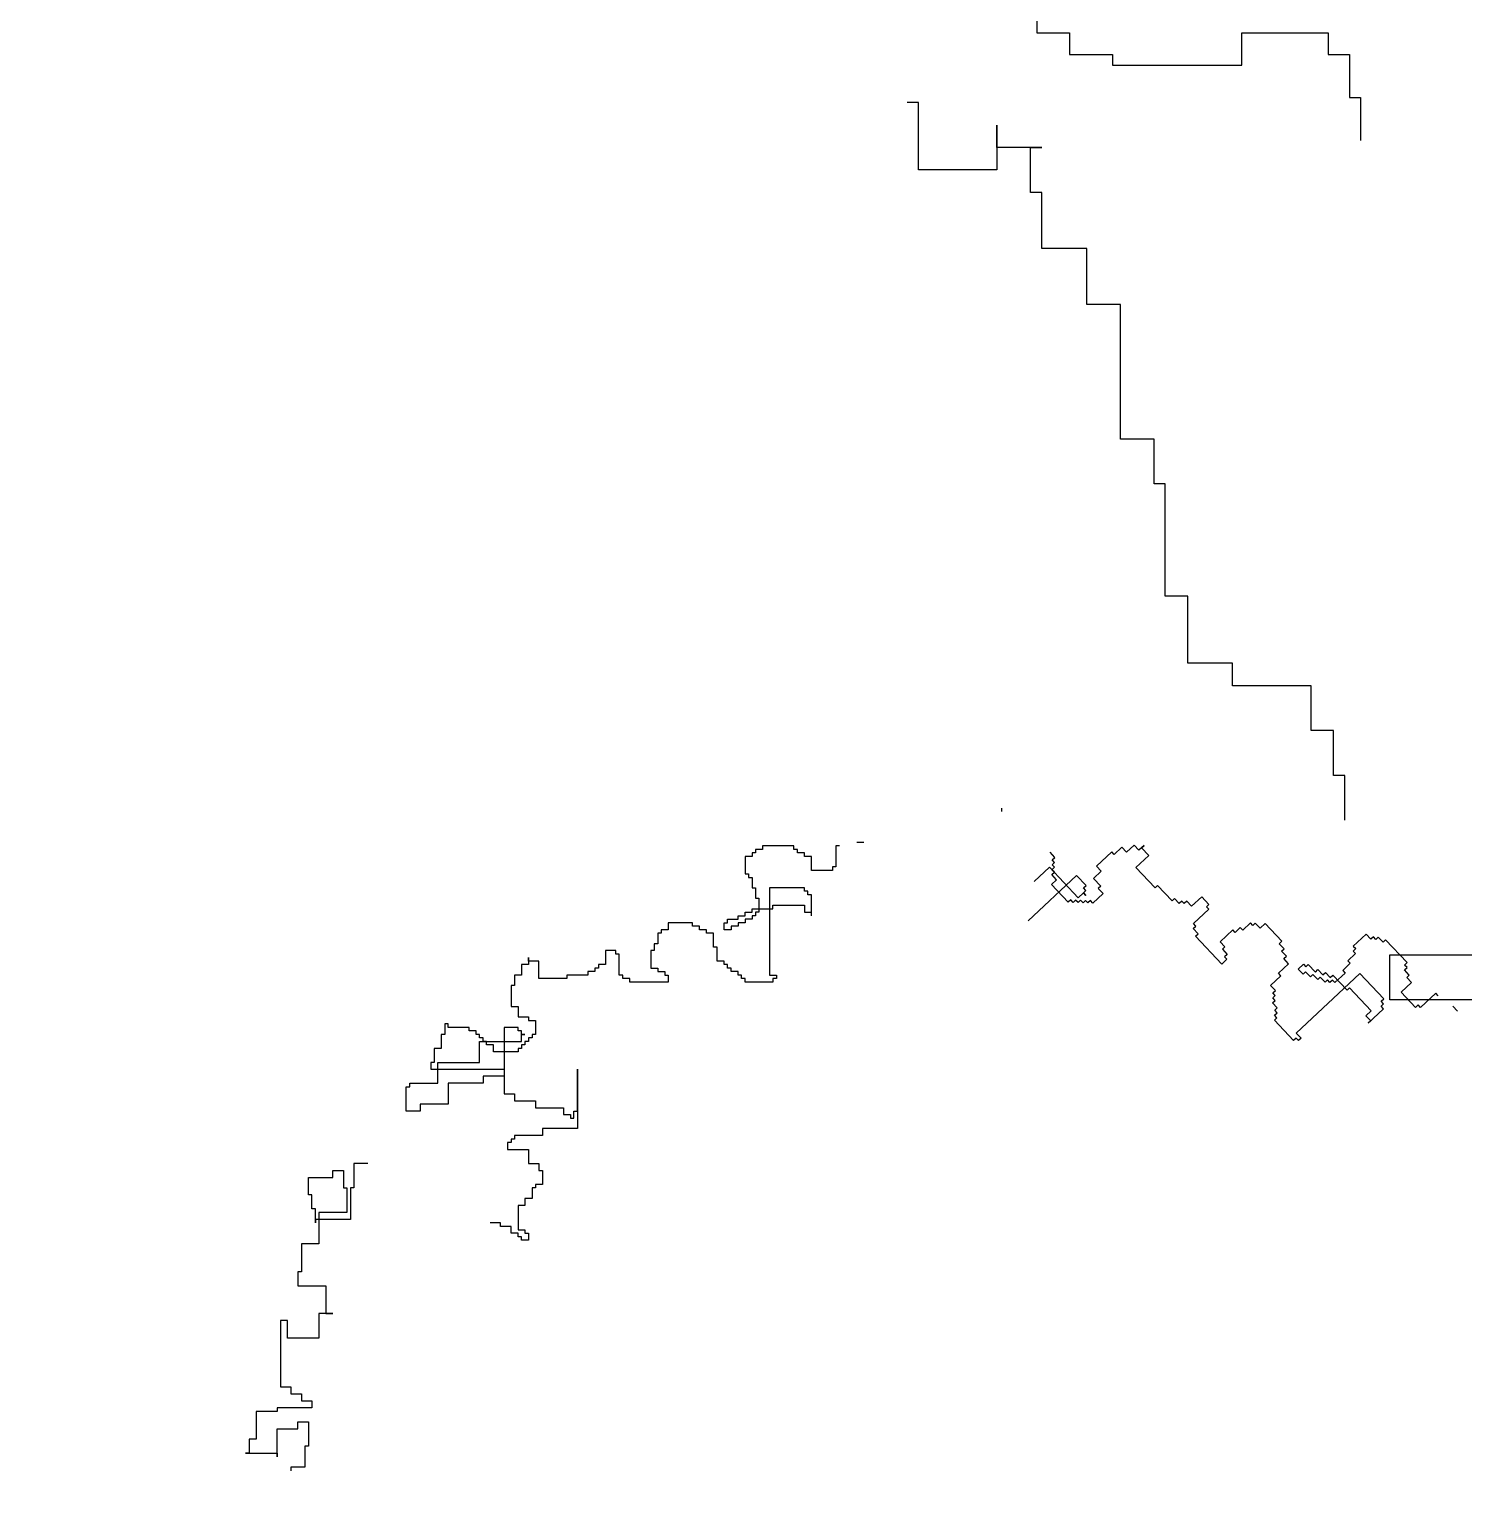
# Model space of a CAD drawing. Header units: millimetres. Extents: x 71641 to 191108, y -23091 to 29972.
# Drawn here: x 90602.9 to 90821.7, y -3791.8 to -3567.9 of the extents above; entities that cross this region are included whole.
import ezdxf

# ---------------------------------------------------------------- set-up
doc = ezdxf.new("R2010")
doc.units = ezdxf.units.MM
doc.layers.add('1', color=1, linetype='Continuous')
doc.styles.add('30', font='SimSun.ttf', dxfattribs={"height": 75})
doc.dimstyles.new('30', dxfattribs={"dimscale": 0, "dimtxt": 90, "dimasz": 20, "dimexe": 20, "dimexo": 20, "dimgap": 10, "dimtad": 1, "dimdec": 0, "dimzin": 0, "dimdsep": 46, "dimtxsty": '30', "dimblk": 'ARCHTICK', "dimcen": 20, "dimdle": 10, "dimclrd": 8, "dimclre": 8, "dimclrt": 2, "dimadec": 0, "dimazin": 0, "dimtfac": 1, "dimtdec": 0, "dimtmove": 2, "dimatfit": 3, "dimldrblk": 'DOT', "dimfxl": 0, "dimtolj": 2, "dimtzin": 0, "dimlwd": -1, "dimarcsym": 0})

# ---------------------------------------------------------------- blocks, each defined once
blk = doc.blocks.new('erhte')
at = {"layer": '1', "color": 110}
for p, q in [((108717.84, -5518.28), (108717.84, -5521.57)), ((108717.84, -5521.57), (108722.78, -5521.57)), ((108722.78, -5521.57), (108722.78, -5524.85)), ((108749.09, -5526.5), (108749.09, -5521.57)), ((108749.09, -5521.57), (108762.24, -5521.57)), ((108762.24, -5521.57), (108762.24, -5524.85)), ((108722.78, -5524.85), (108729.35, -5524.85)), ((108729.35, -5524.85), (108729.35, -5526.5)), ((108729.35, -5526.5), (108749.09, -5526.5)), ((108762.24, -5524.85), (108765.53, -5524.85)), ((108765.53, -5524.85), (108765.53, -5531.43)), ((108699.74, -5532.2), (108698.03, -5532.2)), ((108699.74, -5542.47), (108699.74, -5532.2)), ((108765.53, -5531.43), (108767.18, -5531.43)), ((108767.18, -5531.43), (108767.18, -5538)), ((108711.73, -5539.05), (108711.73, -5535.63)), ((108711.73, -5535.63), (108711.73, -5542.47)), ((108718.58, -5539.05), (108711.73, -5539.05)), ((108716.86, -5539.05), (108718.58, -5539.05)), ((108716.86, -5545.89), (108716.86, -5539.05)), ((108711.73, -5542.47), (108699.74, -5542.47)), ((108718.58, -5545.89), (108716.86, -5545.89)), ((108718.58, -5554.44), (108718.58, -5545.89)), ((108725.43, -5554.44), (108718.58, -5554.44)), ((108725.43, -5563), (108725.43, -5554.44)), ((108730.56, -5563), (108725.43, -5563)), ((108730.56, -5583.53), (108730.56, -5563)), ((108735.7, -5583.53), (108730.56, -5583.53)), ((108735.7, -5590.37), (108735.7, -5583.53)), ((108737.41, -5590.37), (108735.7, -5590.37)), ((108737.41, -5607.48), (108737.41, -5590.37)), ((108740.83, -5607.48), (108737.41, -5607.48)), ((108740.83, -5617.74), (108740.83, -5607.48)), ((108747.68, -5617.74), (108740.83, -5617.74)), ((108747.68, -5621.16), (108747.68, -5617.74)), ((108759.67, -5621.16), (108747.68, -5621.16)), ((108759.67, -5628), (108759.67, -5621.16)), ((108763.09, -5628), (108759.67, -5628)), ((108763.09, -5634.85), (108763.09, -5628)), ((108764.8, -5634.85), (108763.09, -5634.85)), ((108764.8, -5641.69), (108764.8, -5634.85)), ((108712.45, -5639.81), (108712.45, -5640.34)), ((108691.42, -5645.07), (108690.35, -5645.07)), ((108674.37, -5647.2), (108673.3, -5647.2)), ((108673.3, -5647.2), (108673.3, -5649.86)), ((108674.9, -5646.66), (108674.37, -5646.66)), ((108674.37, -5646.66), (108674.37, -5647.2)), ((108675.96, -5646.13), (108674.9, -5646.13)), ((108674.9, -5646.13), (108674.9, -5646.66)), ((108680.76, -5645.6), (108675.96, -5645.6)), ((108675.96, -5645.6), (108675.96, -5646.13)), ((108680.76, -5646.13), (108680.76, -5645.6)), ((108681.29, -5646.13), (108680.76, -5646.13)), ((108681.29, -5646.66), (108681.29, -5646.13)), ((108682.36, -5646.66), (108681.29, -5646.66)), ((108682.36, -5647.2), (108682.36, -5646.66)), ((108683.42, -5647.2), (108682.36, -5647.2)), ((108683.42, -5649.32), (108683.42, -5647.2)), ((108687.69, -5645.6), (108687.15, -5645.6)), ((108687.15, -5645.6), (108687.15, -5648.79)), ((108720.56, -5647.35), (108719.83, -5646.57)), ((108720.17, -5647.71), (108720.56, -5647.35)), ((108729.25, -5646.5), (108726.92, -5648.68)), ((108729.61, -5646.88), (108729.25, -5646.5)), ((108730.78, -5645.79), (108729.61, -5646.88)), ((108731.51, -5646.57), (108730.78, -5645.79)), ((108732.67, -5645.48), (108731.51, -5646.57)), ((108733.4, -5646.25), (108732.67, -5645.48)), ((108732.94, -5648.88), (108734.88, -5647.05)), ((108734.18, -5645.52), (108733.4, -5646.25)), ((108733.79, -5645.89), (108734.18, -5645.52)), ((108734.88, -5647.05), (108733.79, -5645.89)), ((108686.62, -5649.32), (108683.42, -5649.32)), ((108687.15, -5648.79), (108686.62, -5648.79)), ((108686.62, -5648.79), (108686.62, -5649.32)), ((108717.43, -5651.01), (108719.76, -5648.83)), ((108719.76, -5648.83), (108724.13, -5653.49)), ((108720.1, -5649.97), (108720.49, -5649.6)), ((108720.12, -5649.22), (108720.51, -5648.85)), ((108720.49, -5649.6), (108720.12, -5649.22)), ((108720.14, -5648.46), (108720.53, -5648.1)), ((108720.51, -5648.85), (108720.14, -5648.46)), ((108720.53, -5648.1), (108720.17, -5647.71)), ((108727.65, -5649.46), (108726.48, -5650.55)), ((108726.92, -5648.68), (108727.65, -5649.46)), ((108735.86, -5651.98), (108732.94, -5648.88)), ((108673.3, -5649.86), (108673.83, -5649.86)), ((108673.83, -5649.86), (108673.83, -5650.39)), ((108673.83, -5650.39), (108674.37, -5650.39)), ((108674.37, -5650.39), (108674.37, -5651.99)), ((108723.86, -5650.09), (108716.48, -5657.01)), ((108720.05, -5651.47), (108720.83, -5650.75)), ((108722.6, -5654.19), (108720.05, -5651.47)), ((108720.83, -5650.75), (108720.1, -5649.97)), ((108725.32, -5651.64), (108723.86, -5650.09)), ((108724.93, -5652.01), (108725.32, -5651.64)), ((108726.48, -5650.55), (108727.58, -5651.72)), ((108727.58, -5651.72), (108727.19, -5652.08)), ((108736.25, -5651.62), (108735.86, -5651.98)), ((108738.44, -5653.95), (108736.25, -5651.62)), ((108674.37, -5651.99), (108674.9, -5651.99)), ((108674.9, -5651.99), (108674.9, -5653.58)), ((108674.9, -5653.58), (108675.43, -5653.58)), ((108675.43, -5653.58), (108675.43, -5655.71)), ((108682.36, -5651.99), (108677.03, -5651.99)), ((108677.03, -5651.99), (108677.03, -5665.3)), ((108682.36, -5652.52), (108682.36, -5651.99)), ((108682.89, -5652.52), (108682.36, -5652.52)), ((108682.89, -5653.05), (108682.89, -5652.52)), ((108683.42, -5653.05), (108682.89, -5653.05)), ((108683.42, -5656.25), (108683.42, -5653.05)), ((108722.99, -5653.83), (108722.6, -5654.19)), ((108723.35, -5654.22), (108722.99, -5653.83)), ((108723.74, -5653.85), (108723.35, -5654.22)), ((108724.11, -5654.24), (108723.74, -5653.85)), ((108724.5, -5653.88), (108724.11, -5654.24)), ((108724.13, -5653.49), (108724.91, -5652.76)), ((108724.86, -5654.27), (108724.5, -5653.88)), ((108725.25, -5653.9), (108724.86, -5654.27)), ((108724.91, -5652.76), (108725.3, -5652.4)), ((108725.27, -5653.15), (108724.91, -5652.76)), ((108724.91, -5652.76), (108725.27, -5653.15)), ((108725.3, -5652.4), (108724.93, -5652.01)), ((108725.61, -5654.29), (108725.25, -5653.9)), ((108726, -5653.93), (108725.61, -5654.29)), ((108726.37, -5654.32), (108726, -5653.93)), ((108727.92, -5652.86), (108726.37, -5654.32)), ((108727.19, -5652.08), (108727.92, -5652.86)), ((108738.82, -5653.59), (108738.44, -5653.95)), ((108739.55, -5654.36), (108738.82, -5653.59)), ((108739.94, -5654), (108739.55, -5654.36)), ((108740.31, -5654.39), (108739.94, -5654)), ((108740.69, -5654.02), (108740.31, -5654.39)), ((108741.42, -5654.8), (108740.69, -5654.02)), ((108742.98, -5653.34), (108741.42, -5654.8)), ((108744.07, -5654.51), (108742.98, -5653.34)), ((108672.23, -5656.78), (108672.23, -5656.25)), ((108672.23, -5656.25), (108673.3, -5656.25)), ((108673.3, -5656.25), (108673.3, -5655.71)), ((108673.3, -5655.71), (108674.37, -5655.71)), ((108674.37, -5655.71), (108674.37, -5655.18)), ((108674.37, -5655.18), (108677.56, -5655.18)), ((108674.9, -5656.25), (108674.37, -5656.25)), ((108674.37, -5656.25), (108674.37, -5656.78)), ((108675.43, -5655.71), (108674.9, -5655.71)), ((108674.9, -5655.71), (108674.9, -5656.25)), ((108677.56, -5655.18), (108677.56, -5654.65)), ((108677.56, -5654.65), (108682.36, -5654.65)), ((108682.36, -5654.65), (108682.36, -5655.71)), ((108682.36, -5655.71), (108683.42, -5655.71)), ((108741.72, -5657.45), (108744.05, -5655.26)), ((108743.68, -5654.87), (108744.07, -5654.51)), ((108744.05, -5655.26), (108743.68, -5654.87)), ((108661.58, -5658.38), (108660.51, -5658.38)), ((108660.51, -5658.38), (108660.51, -5658.91)), ((108665.31, -5657.31), (108661.58, -5657.31)), ((108661.58, -5657.31), (108661.58, -5658.38)), ((108665.31, -5657.84), (108665.31, -5657.31)), ((108666.37, -5657.84), (108665.31, -5657.84)), ((108666.37, -5658.38), (108666.37, -5657.84)), ((108667.44, -5658.38), (108666.37, -5658.38)), ((108667.44, -5658.91), (108667.44, -5658.38)), ((108670.1, -5657.31), (108670.64, -5657.31)), ((108670.1, -5658.38), (108670.1, -5657.31)), ((108671.17, -5658.38), (108670.1, -5658.38)), ((108670.64, -5657.31), (108670.64, -5656.78)), ((108670.64, -5656.78), (108672.23, -5656.78)), ((108672.23, -5657.84), (108671.17, -5657.84)), ((108671.17, -5657.84), (108671.17, -5658.38)), ((108673.3, -5657.31), (108672.23, -5657.31)), ((108672.23, -5657.31), (108672.23, -5657.84)), ((108674.37, -5656.78), (108673.3, -5656.78)), ((108673.3, -5656.78), (108673.3, -5657.31)), ((108741.69, -5658.2), (108742.08, -5657.84)), ((108742.42, -5658.98), (108741.69, -5658.2)), ((108742.08, -5657.84), (108741.72, -5657.45)), ((108747.72, -5658.4), (108745.77, -5660.22)), ((108748.08, -5658.78), (108747.72, -5658.4)), ((108748.86, -5658.06), (108748.08, -5658.78)), ((108749.22, -5658.44), (108748.86, -5658.06)), ((108750.39, -5657.35), (108749.22, -5658.44)), ((108750.75, -5657.74), (108750.39, -5657.35)), ((108751.14, -5657.38), (108750.75, -5657.74)), ((108751.87, -5658.15), (108751.14, -5657.38)), ((108752.64, -5657.42), (108751.87, -5658.15)), ((108755.2, -5660.14), (108752.64, -5657.42)), ((108659.98, -5660.51), (108659.45, -5660.51)), ((108659.45, -5660.51), (108659.45, -5661.57)), ((108660.51, -5658.91), (108659.98, -5658.91)), ((108659.98, -5658.91), (108659.98, -5660.51)), ((108668.5, -5658.91), (108667.44, -5658.91)), ((108668.5, -5661.04), (108668.5, -5658.91)), ((108742.03, -5659.34), (108742.42, -5658.98)), ((108746.04, -5663.62), (108742.03, -5659.34)), ((108745.77, -5660.22), (108746.5, -5660.99)), ((108754.81, -5660.51), (108755.2, -5660.14)), ((108755.54, -5661.29), (108754.81, -5660.51)), ((108768.04, -5659.05), (108766.1, -5660.87)), ((108768.77, -5659.83), (108768.04, -5659.05)), ((108769.16, -5659.46), (108768.77, -5659.83)), ((108769.52, -5659.85), (108769.16, -5659.46)), ((108769.91, -5659.49), (108769.52, -5659.85)), ((108770.64, -5660.27), (108769.91, -5659.49)), ((108771.03, -5659.9), (108770.64, -5660.27)), ((108774.31, -5663.4), (108771.03, -5659.9)), ((108640.26, -5663.17), (108640.26, -5662.63)), ((108640.26, -5662.63), (108640.26, -5663.7)), ((108653.59, -5661.57), (108651.99, -5661.57)), ((108651.99, -5661.57), (108651.99, -5663.7)), ((108653.59, -5662.1), (108653.59, -5661.57)), ((108654.12, -5662.1), (108653.59, -5662.1)), ((108654.12, -5665.3), (108654.12, -5662.1)), ((108659.45, -5661.57), (108658.91, -5661.57)), ((108658.91, -5661.57), (108658.91, -5664.23)), ((108669.04, -5661.04), (108668.5, -5661.04)), ((108669.04, -5663.17), (108669.04, -5661.04)), ((108746.82, -5662.89), (108746.04, -5663.62)), ((108746.5, -5660.99), (108746.12, -5661.36)), ((108746.12, -5661.36), (108746.84, -5662.14)), ((108746.84, -5662.14), (108746.46, -5662.5)), ((108746.46, -5662.5), (108746.82, -5662.89)), ((108755.15, -5661.65), (108755.54, -5661.29)), ((108755.88, -5662.43), (108755.15, -5661.65)), ((108755.49, -5662.79), (108755.88, -5662.43)), ((108756.22, -5663.57), (108755.49, -5662.79)), ((108766.44, -5662.01), (108765.28, -5663.11)), ((108766.47, -5661.26), (108766.08, -5661.63)), ((108766.08, -5661.63), (108766.44, -5662.01)), ((108766.1, -5660.87), (108766.47, -5661.26)), ((108771.65, -5669.06), (108771.65, -5662.22)), ((108771.65, -5662.22), (108792.2, -5662.22)), ((108638.13, -5665.3), (108638.13, -5666.89)), ((108639.2, -5665.3), (108638.13, -5665.3)), ((108640.26, -5663.7), (108639.2, -5663.7)), ((108639.2, -5663.7), (108639.2, -5665.3)), ((108641.86, -5663.17), (108640.26, -5663.17)), ((108641.86, -5665.83), (108641.86, -5663.17)), ((108649.32, -5665.3), (108646.13, -5665.3)), ((108646.13, -5665.3), (108646.13, -5665.83)), ((108650.39, -5664.76), (108649.32, -5664.76)), ((108649.32, -5664.76), (108649.32, -5665.3)), ((108650.92, -5664.23), (108650.39, -5664.23)), ((108650.39, -5664.23), (108650.39, -5664.76)), ((108651.99, -5663.7), (108650.92, -5663.7)), ((108650.92, -5663.7), (108650.92, -5664.23)), ((108654.65, -5665.3), (108654.12, -5665.3)), ((108654.65, -5665.83), (108654.65, -5665.3)), ((108658.91, -5664.23), (108659.98, -5664.23)), ((108659.98, -5664.23), (108659.98, -5664.76)), ((108659.98, -5664.76), (108661.05, -5664.76)), ((108661.05, -5664.76), (108661.05, -5665.3)), ((108661.05, -5665.3), (108661.58, -5665.3)), ((108661.58, -5665.3), (108661.58, -5666.36)), ((108670.1, -5663.17), (108669.04, -5663.17)), ((108670.1, -5663.7), (108670.1, -5663.17)), ((108670.64, -5663.7), (108670.1, -5663.7)), ((108670.64, -5664.23), (108670.64, -5663.7)), ((108671.17, -5664.23), (108670.64, -5664.23)), ((108671.17, -5664.76), (108671.17, -5664.23)), ((108672.23, -5664.76), (108671.17, -5664.76)), ((108672.23, -5665.3), (108672.23, -5664.76)), ((108672.77, -5665.3), (108672.23, -5665.3)), ((108672.77, -5665.83), (108672.77, -5665.3)), ((108677.03, -5665.3), (108678.1, -5665.3)), ((108678.1, -5665.3), (108678.1, -5665.83)), ((108754.67, -5665.03), (108756.22, -5663.57)), ((108755.03, -5665.41), (108754.67, -5665.03)), ((108767.1, -5665.05), (108757.39, -5674.16)), ((108757.7, -5664.37), (108758.48, -5663.64)), ((108758.43, -5665.15), (108757.7, -5664.37)), ((108758.82, -5664.78), (108758.43, -5665.15)), ((108758.48, -5663.64), (108758.84, -5664.03)), ((108759.55, -5665.56), (108758.82, -5664.78)), ((108758.84, -5664.03), (108759.23, -5663.67)), ((108759.23, -5663.67), (108760.32, -5664.83)), ((108759.94, -5665.2), (108759.55, -5665.56)), ((108760.67, -5665.97), (108759.94, -5665.2)), ((108760.32, -5664.83), (108760.71, -5664.47)), ((108760.71, -5664.47), (108761.44, -5665.24)), ((108761.44, -5665.24), (108761.83, -5664.88)), ((108761.83, -5664.88), (108762.56, -5665.66)), ((108762.56, -5665.66), (108762.95, -5665.29)), ((108762.95, -5665.29), (108765.14, -5667.62)), ((108764.84, -5664.98), (108763.29, -5666.43)), ((108765.64, -5663.5), (108764.48, -5664.59)), ((108764.48, -5664.59), (108764.84, -5664.98)), ((108765.28, -5663.11), (108765.64, -5663.5)), ((108770.75, -5668.94), (108767.1, -5665.05)), ((108773.9, -5664.52), (108774.29, -5664.15)), ((108774.63, -5665.29), (108773.9, -5664.52)), ((108773.92, -5663.76), (108774.31, -5663.4)), ((108774.29, -5664.15), (108773.92, -5663.76)), ((108774.24, -5665.66), (108774.63, -5665.29)), ((108638.13, -5666.89), (108637.6, -5666.89)), ((108637.6, -5666.89), (108637.6, -5670.09)), ((108646.13, -5665.83), (108641.86, -5665.83)), ((108655.72, -5665.83), (108654.65, -5665.83)), ((108655.72, -5666.36), (108655.72, -5665.83)), ((108661.58, -5666.36), (108655.72, -5666.36)), ((108673.3, -5665.83), (108672.77, -5665.83)), ((108673.3, -5666.36), (108673.3, -5665.83)), ((108677.56, -5666.36), (108673.3, -5666.36)), ((108677.56, -5665.83), (108677.56, -5666.36)), ((108678.1, -5665.83), (108677.56, -5665.83)), ((108753.48, -5666.87), (108755.03, -5665.41)), ((108754.21, -5667.65), (108753.48, -5666.87)), ((108761.05, -5665.61), (108760.67, -5665.97)), ((108761.78, -5666.39), (108761.05, -5665.61)), ((108762.17, -5666.02), (108761.78, -5666.39)), ((108762.54, -5666.41), (108762.17, -5666.02)), ((108762.92, -5666.05), (108762.54, -5666.41)), ((108763.29, -5666.43), (108762.92, -5666.05)), ((108765.14, -5667.62), (108765.52, -5667.26)), ((108765.52, -5667.26), (108768.8, -5670.76)), ((108773.42, -5667.89), (108774.97, -5666.43)), ((108774.97, -5666.43), (108774.24, -5665.66)), ((108753.77, -5669.52), (108754.16, -5669.15)), ((108754.5, -5670.3), (108753.77, -5669.52)), ((108753.8, -5668.77), (108754.18, -5668.4)), ((108754.16, -5669.15), (108753.8, -5668.77)), ((108753.82, -5668.01), (108754.21, -5667.65)), ((108754.18, -5668.4), (108753.82, -5668.01)), ((108770.33, -5670.05), (108770.72, -5669.69)), ((108770.36, -5669.3), (108770.75, -5668.94)), ((108770.72, -5669.69), (108770.36, -5669.3)), ((108785.35, -5669.06), (108771.65, -5669.06)), ((108775.6, -5670.22), (108773.42, -5667.89)), ((108778.69, -5668.06), (108776.36, -5670.25)), ((108779.05, -5668.45), (108778.69, -5668.06)), ((108637.6, -5670.09), (108638.67, -5670.09)), ((108638.67, -5670.09), (108638.67, -5671.69)), ((108638.67, -5671.69), (108640.26, -5671.69)), ((108640.26, -5671.69), (108640.26, -5672.22)), ((108754.07, -5672.17), (108754.45, -5671.8)), ((108754.09, -5671.41), (108754.48, -5671.05)), ((108754.45, -5671.8), (108754.09, -5671.41)), ((108754.11, -5670.66), (108754.5, -5670.3)), ((108754.48, -5671.05), (108754.11, -5670.66)), ((108768.8, -5670.76), (108768.03, -5671.49)), ((108768.03, -5671.49), (108768.76, -5672.26)), ((108768.37, -5672.63), (108770.7, -5670.44)), ((108770.7, -5670.44), (108770.33, -5670.05)), ((108775.99, -5669.86), (108775.6, -5670.22)), ((108776.36, -5670.25), (108775.99, -5669.86)), ((108781.99, -5670.81), (108781.26, -5670.03)), ((108628.01, -5672.75), (108627.48, -5672.75)), ((108627.48, -5672.75), (108627.48, -5674.35)), ((108628.01, -5673.28), (108628.01, -5672.75)), ((108631.21, -5673.28), (108628.01, -5673.28)), ((108631.21, -5673.82), (108631.21, -5673.28)), ((108632.27, -5673.82), (108631.21, -5673.82)), ((108632.27, -5674.35), (108632.27, -5673.82)), ((108638.67, -5673.28), (108636.53, -5673.28)), ((108636.53, -5673.28), (108636.53, -5683.4)), ((108638.67, -5673.82), (108638.67, -5673.28)), ((108639.2, -5673.82), (108638.67, -5673.82)), ((108639.2, -5674.35), (108639.2, -5673.82)), ((108640.26, -5672.22), (108641.33, -5672.22)), ((108641.33, -5672.22), (108641.33, -5674.35)), ((108756.98, -5675.27), (108754.07, -5672.17)), ((108757.39, -5674.16), (108758.12, -5674.93)), ((108768.76, -5672.26), (108768.37, -5672.63)), ((108626.94, -5676.48), (108625.88, -5676.48)), ((108625.88, -5676.48), (108625.88, -5678.61)), ((108627.48, -5674.35), (108626.94, -5674.35)), ((108626.94, -5674.35), (108626.94, -5676.48)), ((108632.8, -5674.35), (108632.27, -5674.35)), ((108632.8, -5674.88), (108632.8, -5674.35)), ((108633.34, -5674.88), (108632.8, -5674.88)), ((108632.8, -5678.61), (108632.8, -5675.41)), ((108632.8, -5675.41), (108639.2, -5675.41)), ((108633.34, -5675.41), (108633.34, -5674.88)), ((108633.87, -5675.41), (108633.34, -5675.41)), ((108633.87, -5675.94), (108633.87, -5675.41)), ((108634.94, -5675.94), (108633.87, -5675.94)), ((108634.94, -5677.01), (108634.94, -5675.94)), ((108639.2, -5676.48), (108638.67, -5676.48)), ((108638.67, -5676.48), (108638.67, -5677.01)), ((108639.2, -5675.41), (108639.2, -5674.35)), ((108639.2, -5674.35), (108639.73, -5674.35)), ((108639.73, -5674.35), (108639.2, -5674.35)), ((108639.73, -5675.94), (108639.2, -5675.94)), ((108639.2, -5675.94), (108639.2, -5676.48)), ((108640.26, -5675.41), (108639.73, -5675.41)), ((108639.73, -5675.41), (108639.73, -5675.94)), ((108640.8, -5674.88), (108640.26, -5674.88)), ((108640.26, -5674.88), (108640.26, -5675.41)), ((108641.33, -5674.35), (108640.8, -5674.35)), ((108640.8, -5674.35), (108640.8, -5674.88)), ((108757.37, -5674.91), (108756.98, -5675.27)), ((108757.73, -5675.3), (108757.37, -5674.91)), ((108758.12, -5674.93), (108757.73, -5675.3)), ((108625.88, -5678.61), (108625.35, -5678.61)), ((108625.35, -5678.61), (108625.35, -5679.67)), ((108626.41, -5681.8), (108626.41, -5678.61)), ((108626.41, -5678.61), (108632.8, -5678.61)), ((108638.67, -5677.01), (108634.94, -5677.01)), ((108625.35, -5679.67), (108636.53, -5679.67)), ((108636.53, -5680.74), (108633.34, -5680.74)), ((108633.34, -5680.74), (108633.34, -5681.8)), ((108636.53, -5679.67), (108636.53, -5680.74)), ((108647.72, -5686.06), (108647.72, -5679.67)), ((108647.72, -5679.67), (108647.72, -5688.72)), ((108621.62, -5686.06), (108621.62, -5682.33)), ((108621.62, -5682.33), (108622.15, -5682.33)), ((108622.15, -5682.33), (108622.15, -5681.8)), ((108622.15, -5681.8), (108626.41, -5681.8)), ((108633.34, -5681.8), (108628.01, -5681.8)), ((108628.01, -5681.8), (108628.01, -5685)), ((108628.01, -5685), (108623.75, -5685)), ((108623.75, -5685), (108623.75, -5686.06)), ((108636.53, -5683.4), (108638.13, -5683.4)), ((108638.13, -5683.4), (108638.13, -5684.46)), ((108638.13, -5684.46), (108641.33, -5684.46)), ((108641.33, -5684.46), (108641.33, -5685.53)), ((108623.75, -5686.06), (108621.62, -5686.06)), ((108641.33, -5685.53), (108645.59, -5685.53)), ((108645.59, -5685.53), (108645.59, -5686.59)), ((108645.59, -5686.59), (108646.66, -5686.59)), ((108646.66, -5686.59), (108646.66, -5687.13)), ((108646.66, -5687.13), (108647.19, -5687.13)), ((108647.19, -5687.13), (108647.19, -5686.06)), ((108647.19, -5686.06), (108647.72, -5686.06)), ((108642.4, -5689.79), (108638.13, -5689.79)), ((108638.13, -5689.79), (108638.13, -5690.32)), ((108647.72, -5688.72), (108642.4, -5688.72)), ((108642.4, -5688.72), (108642.4, -5689.79)), ((108637.6, -5690.85), (108637.07, -5690.85)), ((108637.07, -5690.85), (108637.07, -5691.92)), ((108637.07, -5691.92), (108640.26, -5691.92)), ((108638.13, -5690.32), (108637.6, -5690.32)), ((108637.6, -5690.32), (108637.6, -5690.85)), ((108640.26, -5691.92), (108640.26, -5694.05)), ((108615.75, -5694.05), (108613.62, -5694.05)), ((108613.62, -5694.05), (108613.62, -5697.77)), ((108640.26, -5694.05), (108641.86, -5694.05)), ((108641.86, -5694.05), (108641.86, -5695.11)), ((108606.7, -5698.84), (108606.7, -5696.18)), ((108606.7, -5696.18), (108610.43, -5696.18)), ((108610.43, -5696.18), (108610.43, -5695.11)), ((108610.43, -5695.11), (108612.02, -5695.11)), ((108612.02, -5695.11), (108612.02, -5697.77)), ((108641.86, -5695.11), (108642.4, -5695.11)), ((108642.4, -5695.11), (108642.4, -5697.24)), ((108607.23, -5698.84), (108606.7, -5698.84)), ((108607.23, -5700.97), (108607.23, -5698.84)), ((108612.02, -5697.77), (108612.56, -5697.77)), ((108612.56, -5697.77), (108612.56, -5701.5)), ((108613.62, -5697.77), (108613.09, -5697.77)), ((108613.09, -5697.77), (108613.09, -5702.56)), ((108641.33, -5697.77), (108640.8, -5697.77)), ((108640.8, -5697.77), (108640.8, -5699.37)), ((108642.4, -5697.24), (108641.33, -5697.24)), ((108641.33, -5697.24), (108641.33, -5697.77)), ((108607.76, -5700.97), (108607.23, -5700.97)), ((108607.76, -5703.1), (108607.76, -5700.97)), ((108639.73, -5700.44), (108638.67, -5700.44)), ((108638.67, -5700.44), (108638.67, -5704.16)), ((108640.8, -5699.37), (108639.73, -5699.37)), ((108639.73, -5699.37), (108639.73, -5700.44)), ((108613.09, -5702.56), (108607.76, -5702.56)), ((108607.76, -5702.56), (108607.76, -5703.1)), ((108612.56, -5701.5), (108608.29, -5701.5)), ((108608.29, -5701.5), (108608.29, -5706.29)), ((108636, -5703.1), (108634.4, -5703.1)), ((108636, -5703.63), (108636, -5703.1)), ((108637.6, -5703.63), (108636, -5703.63)), ((108637.6, -5704.69), (108637.6, -5703.63)), ((108638.67, -5704.69), (108637.6, -5704.69)), ((108638.67, -5704.16), (108639.73, -5704.16)), ((108638.67, -5705.23), (108638.67, -5704.69)), ((108639.2, -5705.23), (108638.67, -5705.23)), ((108639.2, -5705.76), (108639.2, -5705.23)), ((108639.73, -5704.16), (108639.73, -5704.69)), ((108639.73, -5704.69), (108640.26, -5704.69)), ((108640.26, -5704.69), (108640.26, -5705.76)), ((108608.29, -5706.29), (108605.63, -5706.29)), ((108605.63, -5706.29), (108605.63, -5710.55)), ((108640.26, -5705.76), (108639.2, -5705.76)), ((108605.63, -5710.55), (108605.1, -5710.55)), ((108605.1, -5710.55), (108605.1, -5712.68)), ((108605.1, -5712.68), (108609.36, -5712.68)), ((108609.36, -5712.68), (108609.36, -5716.94)), ((108602.43, -5718), (108602.43, -5728.12)), ((108603.5, -5718), (108602.43, -5718)), ((108603.5, -5720.67), (108603.5, -5718)), ((108610.43, -5716.94), (108608.29, -5716.94)), ((108608.29, -5716.94), (108608.29, -5720.67)), ((108609.36, -5716.94), (108610.43, -5716.94)), ((108608.29, -5720.67), (108603.5, -5720.67)), ((108602.43, -5728.12), (108604.03, -5728.12)), ((108604.03, -5728.12), (108604.03, -5729.18)), ((108604.03, -5729.18), (108605.63, -5729.18)), ((108605.63, -5729.18), (108605.63, -5730.25)), ((108598.7, -5731.85), (108598.7, -5736.11)), ((108601.9, -5731.85), (108598.7, -5731.85)), ((108607.23, -5731.31), (108601.9, -5731.31)), ((108601.9, -5731.31), (108601.9, -5731.85)), ((108605.63, -5730.25), (108607.23, -5730.25)), ((108607.23, -5730.25), (108607.23, -5731.31)), ((108601.9, -5734.51), (108605.1, -5734.51)), ((108601.9, -5738.77), (108601.9, -5734.51)), ((108605.1, -5734.51), (108605.1, -5733.44)), ((108605.1, -5733.44), (108606.7, -5733.44)), ((108606.7, -5733.44), (108606.7, -5737.17)), ((108598.7, -5736.11), (108597.64, -5736.11)), ((108597.64, -5736.11), (108597.64, -5738.24)), ((108597.64, -5738.24), (108597.1, -5738.24)), ((108597.1, -5738.24), (108601.9, -5738.24)), ((108601.9, -5738.24), (108601.9, -5738.77)), ((108606.7, -5737.17), (108606.16, -5737.17)), ((108606.16, -5737.17), (108606.16, -5740.36)), ((108606.16, -5740.36), (108604.03, -5740.36)), ((108604.03, -5740.36), (108604.03, -5740.9))]:
    blk.add_line(p, q, dxfattribs=at)
blk = doc.blocks.new('_ARCHTICK')
at = {"color": 0, "linetype": 'ByBlock', "const_width": 0.15}
blk.add_lwpolyline([(-0.5, -0.5), (0.5, 0.5)], dxfattribs=at)
blk = doc.blocks.new('DOT')
at = {"color": 0, "linetype": 'ByBlock'}
blk.add_line((-0.5, 0), (-1, 0), dxfattribs=at)
at = {"color": 0, "linetype": 'ByBlock', "const_width": 0.5}
blk.add_lwpolyline([(-0.25, 0, 1), (0.25, 0, 1)], format="xyb", close=True, dxfattribs=at)

msp = doc.modelspace()

# ---------------------------------------------------------------- block references
at = {"color": 3}
msp.add_blockref('erhte', (-17961.22, 1953.11), dxfattribs=at)

# ---------------------------------------------------------------- leaders
msp.add_leader([(90197.9, -4794.81), (90193.42, -2163.36), (90757.33, -2163.36)], dimstyle='30', override={"dimscale": 1, "dimtxt": 75, "dimtad": 0, "dimldrblk": 'DOT'}, dxfattribs=at)

doc.saveas('drawing.dxf')
